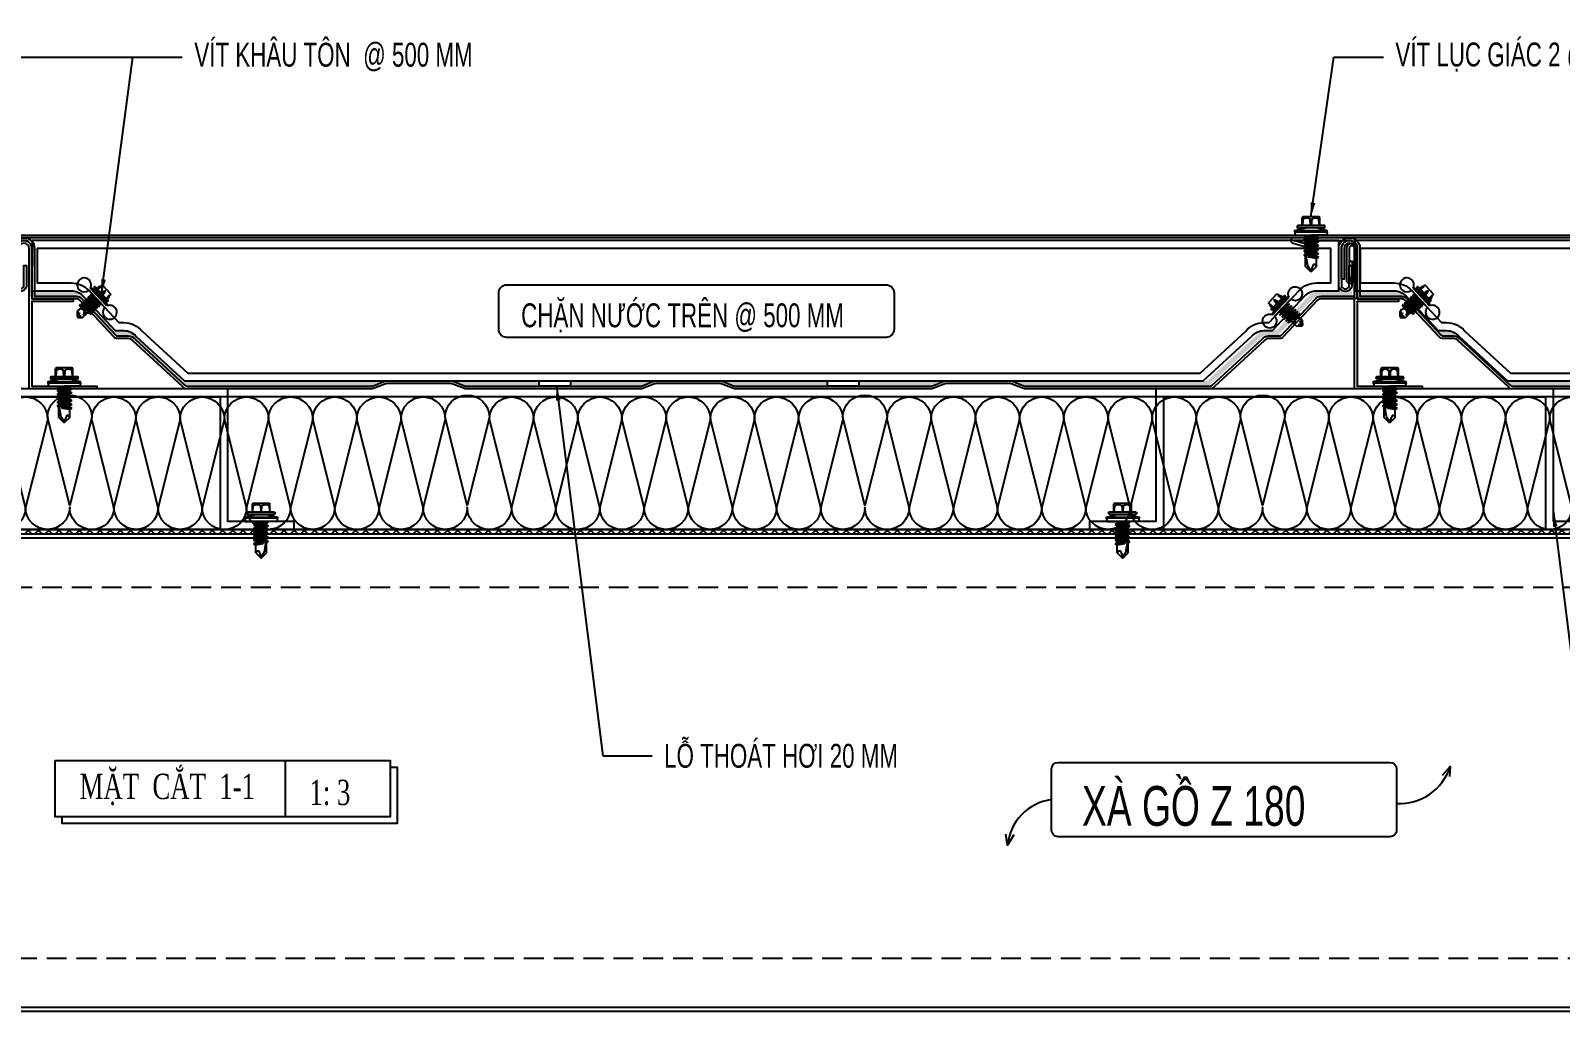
# Model space of a CAD drawing. Header units: inches. Extents: x 315041 to 662841, y -45540 to -35018.
# Drawn here: x 332684.1 to 332876.4, y -36494.5 to -36371.3 of the extents above; entities that cross this region are included whole.
import ezdxf

# ---------------------------------------------------------------- set-up
doc = ezdxf.new("R2010")
doc.units = ezdxf.units.IN
doc.header["$MEASUREMENT"] = 0
doc.linetypes.add('HIDDEN', pattern=[0.375, 0.25, -0.125])
for name, color, linetype in [('3', 3, 'Continuous'), ('DIM', 8, 'Continuous'), ('flashing', 6, 'Continuous'), ('FLAT BAR', 1, 'Continuous'), ('STRUCTURE', 1, 'Continuous')]:
    doc.layers.add(name, color=color, linetype=linetype)
doc.styles.add('ST1', font='times.ttf', dxfattribs={"width": 0.7})
doc.styles.add('ST1H', font='vnshxh.shx', dxfattribs={"width": 0.7})
doc.dimstyles.new('3', dxfattribs={"dimtxt": 3.5, "dimasz": 1.8, "dimexe": 1, "dimexo": 0, "dimgap": 1, "dimtad": 1, "dimdec": 0, "dimlfac": 3, "dimzin": 0, "dimdsep": 46, "dimtxsty": 'ST1H', "dimblk": 'OBLIQUE', "dimcen": 1, "dimdle": 1, "dimclrd": 8, "dimclre": 8, "dimclrt": 3, "dimadec": 0, "dimazin": 0, "dimtfac": 1, "dimtdec": 0, "dimtix": 1, "dimtofl": 0, "dimtmove": 1, "dimatfit": 3, "dimfxl": 0.18, "dimtolj": 1, "dimtzin": 0, "dimlwd": -1, "dimlwe": -1, "dimarcsym": 1})

# ---------------------------------------------------------------- blocks, each defined once
blk = doc.blocks.new('A$C2213260D')
at = {"color": 9, "ltscale": 0.5}
for points in [[(56.67, 8.33), (55, 1.67), (53.33, 8.33, -1)], [(56.66, 8.46, -1), (60, 8.46), (58.33, 1.8)], [(60, 8.33, -1), (63.33, 8.33), (61.67, 1.67)], [(66.67, 8.33), (65, 1.67), (63.33, 8.33, -1)], [(66.67, 8.33, -1), (70, 8.33), (68.33, 1.67)], [(70, 8.33, -1), (73.33, 8.33), (71.67, 1.67)], [(76.67, 8.33), (75, 1.67), (73.33, 8.33, -1)], [(76.67, 8.33, -1), (80, 8.33), (78.33, 1.67)], [(80, 8.33, -1), (83.33, 8.33), (81.67, 1.67)], [(86.67, 8.33), (85, 1.67), (83.33, 8.33, -1)], [(86.66, 8.46, -1), (90, 8.46), (88.33, 1.8)], [(90, 8.33, -1), (93.33, 8.33), (91.67, 1.67)], [(96.67, 8.33), (95, 1.67), (93.33, 8.33, -1)], [(96.67, 8.33, -1), (100, 8.33), (98.33, 1.67)], [(100, 8.33, -1), (103.33, 8.33), (101.67, 1.67)], [(106.67, 8.33), (105, 1.67), (103.33, 8.33, -1)], [(106.67, 8.33, -1), (110, 8.33), (108.33, 1.67)], [(110, 8.33, -1), (113.33, 8.33), (111.67, 1.67)], [(116.67, 8.33), (115, 1.67), (113.33, 8.33, -1)], [(116.66, 8.46, -1), (120, 8.46), (118.33, 1.8)], [(120, 8.33, -1), (123.33, 8.33), (121.67, 1.67)], [(126.67, 8.33), (125, 1.67), (123.33, 8.33, -1)], [(126.67, 8.33, -1), (130, 8.33), (128.33, 1.67)], [(130, 8.33, -1), (133.33, 8.33), (131.67, 1.67)], [(136.67, 8.33), (135, 1.67), (133.33, 8.33, -1)], [(136.67, 8.33, -1), (140, 8.33), (138.33, 1.67)], [(140, 8.33, -1), (143.33, 8.33), (141.67, 1.67)], [(146.67, 8.33), (145, 1.67), (143.33, 8.33, -1)], [(146.66, 8.46, -1), (150, 8.46), (148.33, 1.8)], [(150, 8.33, -1), (153.33, 8.33), (151.67, 1.67)], [(156.67, 8.33), (155, 1.67), (153.33, 8.33, -1)], [(156.67, 8.33, -1), (160, 8.33), (158.33, 1.67)], [(160, 8.33, -1), (163.33, 8.33), (161.67, 1.67)], [(166.67, 8.33), (165, 1.67), (163.33, 8.33, -1)], [(166.67, 8.33, -1), (170, 8.33), (168.33, 1.67)], [(170, 8.33, -1), (173.33, 8.33), (171.67, 1.67)]]:
    blk.add_lwpolyline(points, format="xyb", close=True, dxfattribs=at)
for points in [[(60, 0, -0.414214), (58.33, 1.67, -1), (55, 1.67, -1), (51.67, 1.67, -1), (48.33, 1.67)], [(68.33, 1.67, -1), (65, 1.67, -1), (61.67, 1.67, -0.414214), (60, 0, -0.414214)], [(78.33, 1.67, -1), (75, 1.67, -1), (71.67, 1.67, -1), (68.33, 1.67)], [(90, 0, -0.414214), (88.33, 1.67, -1), (85, 1.67, -1), (81.67, 1.67, -1), (78.33, 1.67)], [(98.33, 1.67, -1), (95, 1.67, -1), (91.67, 1.67, -0.414214), (90, 0, -0.414214)], [(108.33, 1.67, -1), (105, 1.67, -1), (101.67, 1.67, -1), (98.33, 1.67)], [(120, 0, -0.414214), (118.33, 1.67, -1), (115, 1.67, -1), (111.67, 1.67, -1), (108.33, 1.67)], [(128.33, 1.67, -1), (125, 1.67, -1), (121.67, 1.67, -0.414214), (120, 0, -0.414214)], [(138.33, 1.67, -1), (135, 1.67, -1), (131.67, 1.67, -1), (128.33, 1.67)], [(150, 0, -0.414214), (148.33, 1.67, -1), (145, 1.67, -1), (141.67, 1.67, -1), (138.33, 1.67)], [(158.33, 1.67, -1), (155, 1.67, -1), (151.67, 1.67, -0.414214), (150, 0, -0.414214)], [(168.33, 1.67, -1), (165, 1.67, -1), (161.67, 1.67, -1), (158.33, 1.67)], [(180, 0, -0.414214), (178.33, 1.67, -1), (175, 1.67, -1), (171.67, 1.67, -1), (168.33, 1.67)]]:
    blk.add_lwpolyline(points, format="xyb", dxfattribs=at)
blk = doc.blocks.new('Short_Self_drilling')
at = {"layer": 'STRUCTURE', "color": 1, "linetype": 'Continuous'}
for p, q in [((-3.43, 3.75), (-3.43, 6.75)), ((3, 7.19), (-3, 7.18)), ((3.43, 3.76), (3.42, 6.76)), ((6.43, 1.74), (-6.43, 1.73)), ((5.14, 3.76), (-5.14, 3.75)), ((-2.57, 2.9), (-5.14, 2.9)), ((2.57, 2.9), (-2.57, 2.9)), ((-2.14, 2.8), (-2.14, 2.9)), ((6.25, 0), (0, 0)), ((2.15, 2.8), (2.15, 2.9)), ((2.16, -0.5), (2.15, 0.01)), ((5.14, 2.9), (2.57, 2.9)), ((2.99, -1.17), (-2.7, -0.23)), ((2.99, -2.7), (-2.7, -1.76)), ((2.99, -4.23), (-2.7, -3.28)), ((2.99, -5.75), (-2.7, -4.81)), ((-2.14, -1.38), (-2.14, -0.87)), ((-2.14, -2.91), (-2.14, -2.39)), ((-2.14, -4.43), (-2.14, -3.92)), ((-2.13, -5.96), (-2.14, -5.44)), ((2.16, -2.03), (2.16, -1.51)), ((2.16, -3.55), (2.16, -3.04)), ((2.16, -5.08), (2.16, -4.56)), ((2.99, -7.28), (-2.7, -6.33)), ((-1.91, -7.99), (-2.7, -7.86)), ((-2.14, -12.33), (-2.14, -8.48)), ((-2.13, -7.49), (-2.13, -6.97)), ((3, -8.8), (-1.14, -8.12)), ((2.15, -12.31), (2.15, -9.14)), ((2.16, -6.6), (2.16, -6.09)), ((2.16, -8.13), (2.16, -7.61))]:
    blk.add_line(p, q, dxfattribs=at)
for points in [[(-0.13, 3.76), (-0.33, 6.23, 0.338878), (-3.14, 6.23), (-3.33, 3.75)], [(3.3, 3.76), (3.1, 6.23, 0.338878), (0.29, 6.23), (0.1, 3.76)], [(-6.43, 1.3, -0.088869), (-6.25, 0), (0, 0)], [(-0.08, -14.04), (-1.04, -12.24, -0.148657), (-1.4, -11.2), (-1.95, -7.72, -0.815006), (-1.21, -7.77, 0.150833), (-0.85, -8.68)], [(2.15, -12.31), (1.71, -11.7, 0.52242), (0.88, -11.71), (-0.17, -14.24)], [(2.15, -12.31), (0.17, -14.24, -0.333596), (-0.17, -14.24), (-2.14, -12.33)]]:
    blk.add_lwpolyline(points, format="xyb", dxfattribs=at)
blk.add_lwpolyline([(6.43, 1.31), (6.43, 1.74), (2.14, 2.81), (-2.14, 2.8), (-6.43, 1.73), (-6.43, 1.3)], close=True, dxfattribs=at)
for points in [[(2.99, -1.17), (2.16, -1.51), (-2.14, -0.85), (-2.7, -0.23), (-2.36, 0)], [(2.99, -2.7), (2.16, -3.04), (-2.14, -2.37), (-2.7, -1.76), (-2.14, -1.38), (2.16, -2.03), (2.99, -2.7)], [(2.99, -4.23), (2.16, -4.56), (-2.14, -3.9), (-2.7, -3.28), (-2.14, -2.91), (2.16, -3.55), (2.99, -4.23)], [(2.99, -5.75), (2.16, -6.09), (-2.14, -5.43), (-2.7, -4.81), (-2.14, -4.43), (2.16, -5.08), (2.99, -5.75)], [(2.99, -7.28), (2.16, -7.62), (-2.14, -6.95), (-2.7, -6.33), (-2.13, -5.96), (2.16, -6.6), (2.99, -7.28)], [(-1.18, 0), (2.16, -0.5), (2.99, -1.17)], [(-1.82, -8.53), (-2.14, -8.48), (-2.7, -7.86), (-2.13, -7.49), (-1.83, -7.53)], [(-1.26, -7.62), (2.16, -8.13), (3, -8.8)], [(3, -8.8), (2.16, -9.14), (-0.85, -8.68)]]:
    blk.add_lwpolyline(points, dxfattribs=at)
for centre, radius, start, end in [((-3, 6.75), 0.429, 90.03113, 180.03113), ((3, 6.76), 0.429, 0.03113, 90.03113), ((-4.99, 3.32), 0.455, 109.79487, 250.26739), ((5.07, 3.33), 0.435, 279.72757, 80.33469), ((9.99, 0.17), 3.74, 162.29632, 182.61031)]:
    blk.add_arc(centre, radius, start, end, dxfattribs=at)
blk = doc.blocks.new('A$C5F901649')
at = {"color": 3, "ltscale": 15}
blk.add_lwpolyline([(39.21, 32.56), (34, 32.56, -0.414214), (33.67, 32.9), (33.67, 38.9, 1), (31.67, 38.9), (31.67, 34.1, 0.564916), (32.66, 34.1), (32.66, 36.75), (33, 36.75), (33, 34.1, -0.737932), (31.33, 34.1), (31.33, 38.9, -1), (34, 38.9), (34, 32.9), (39.21, 32.9, -0.207596), (39.94, 32.58), (44.21, 28.01, 0.207596), (44.46, 27.91), (45.82, 27.91, -0.246585), (46.64, 27.48), (52.91, 21.72, 0.246585), (53.18, 21.58), (76.37, 21.58, 0.095415), (76.49, 21.6), (77.92, 22.17, -0.095415), (78.29, 22.24), (86.37, 22.24, -0.095415), (86.74, 22.17), (88.17, 21.6, 0.095415), (88.29, 21.58), (110.2, 21.58, 0.095415), (110.33, 21.6), (111.76, 22.17, -0.095415), (112.13, 22.24), (120.2, 22.24, -0.095415), (120.58, 22.17), (122, 21.6, 0.095415), (122.13, 21.58), (146.7, 21.58, 0.095415), (146.83, 21.6), (148.26, 22.17, -0.095415), (148.63, 22.24), (156.7, 22.24, -0.095415), (157.08, 22.17), (158.5, 21.6, 0.095415), (158.63, 21.58), (181.82, 21.58, 0.246585), (182.09, 21.72), (188.36, 27.48, -0.246585), (189.18, 27.91), (190.54, 27.91, 0.207596), (190.79, 28.01), (195.06, 32.58, -0.207596), (195.79, 32.9), (200, 32.9), (200, 38.91, 1), (199.33, 38.91), (199.33, 34.91, 1), (199.52, 34.91, -0.067331), (199.35, 35.94), (199.35, 37.32), (199.67, 37.32), (199.67, 35.96, 0.039103), (199.86, 34.91, -1), (199, 34.91), (199, 38.91, -1), (200.33, 38.91), (200.33, 32.9, -0.414214), (200, 32.56), (195.79, 32.56, 0.207596), (195.3, 32.35), (191.03, 27.79, -0.207596), (190.54, 27.58), (189.18, 27.58, 0.246585), (188.63, 27.29), (182.36, 21.53, -0.246585), (181.82, 21.24), (158.63, 21.24, -0.095415), (158.38, 21.29), (156.95, 21.86, 0.095415), (156.7, 21.91), (148.63, 21.91, 0.095415), (148.38, 21.86), (146.95, 21.29, -0.095415), (146.7, 21.24), (122.13, 21.24, -0.095415), (121.88, 21.29), (120.45, 21.86, 0.095415), (120.2, 21.91), (112.13, 21.91, 0.095415), (111.88, 21.86), (110.45, 21.29, -0.095415), (110.2, 21.24), (88.29, 21.24, -0.095415), (88.05, 21.29), (86.62, 21.86, 0.095415), (86.37, 21.91), (78.29, 21.91, 0.095415), (78.05, 21.86), (76.62, 21.29, -0.095415), (76.37, 21.24), (53.18, 21.24, -0.246585), (52.63, 21.53), (46.36, 27.29, 0.246585), (45.82, 27.58), (44.46, 27.58, -0.207596), (43.97, 27.79), (39.7, 32.35, 0.207596)], format="xyb", close=True, dxfattribs=at)
at = {"layer": 'FLAT BAR'}
blk.add_lwpolyline([(33.33, 38.9, 1), (32, 38.9), (32, 35.02), (31.67, 35.02), (31.67, 38.9, -1), (33.67, 38.9), (33.67, 32.56), (38.85, 32.56), (38.85, 32.23), (33.67, 32.23), (33.67, 21.58), (41.82, 21.58), (41.82, 21.24), (33.33, 21.24)], format="xyb", close=True, dxfattribs=at)
at = {"layer": 'FLAT BAR', "linetype": 'Continuous'}
blk.add_lwpolyline([(66.67, 4.58), (58.33, 4.58), (58.33, 21.24), (8.33, 21.24), (8.33, 4.58), (0, 4.58), (0, 3.58), (9.33, 3.58), (9.33, 20.24), (57.33, 20.24), (57.33, 3.58), (66.67, 3.58)], close=True, dxfattribs=at)
at = {"color": 1}
for p, xscale, yscale, zscale, rotation in [((37.74, 21.58), 0.3199999990920701, 0.3200000000651926, 0.3200000002560967, 359.9688729036745), ((4.17, 4.58), -0.3200000000824856, 0.3199999998323619, 0.32, 0.03112738804631476), ((62.5, 4.58), -0.3200000000824856, 0.3199999998323619, 0.32, 0.03112738804631476)]:
    blk.add_blockref('Short_Self_drilling', p, dxfattribs=dict(at, xscale=xscale, yscale=yscale, zscale=zscale, rotation=rotation))
blk = doc.blocks.new('SideLap')
at = {"layer": 'STRUCTURE', "color": 1, "linetype": 'Continuous'}
for p, q in [((19.9, 5.6), (-0.1, -2.7)), ((15.1, 15.6), (0, 0)), ((15.1, 15.6), (20, 12.1)), ((15.1, 15.6), (40.1, 15.6)), ((41.7, 30.4), (40.1, 15.7)), ((40.1, 15.7), (43.8, -8)), ((48.1, 15.7), (41.7, 30.4)), ((41.7, 30.4), (48.2, -10.3)), ((52.1, -11.3), (48.1, 15.7)), ((48.1, 15.7), (52.1, 15.7)), ((53.7, 30.4), (52.1, 15.7)), ((52.1, 15.7), (57.4, -18.2)), ((60.1, 15.7), (53.7, 30.4)), ((53.7, 30.4), (63.7, -33)), ((65.2, -18.1), (60.1, 15.7)), ((60.1, 15.7), (64.1, 15.7)), ((65.7, 30.4), (64.1, 15.7)), ((64.1, 15.7), (69.4, -18.2)), ((72.1, 15.7), (65.7, 30.4)), ((65.7, 30.4), (75.7, -33)), ((77.2, -18.1), (72.1, 15.7)), ((72.1, 15.7), (76.2, 15.7)), ((77.7, 30.6), (76.2, 15.7)), ((76.2, 15.7), (81.4, -18.2)), ((84.1, 15.7), (77.7, 30.6)), ((77.7, 30.6), (87.7, -33)), ((89.2, -18.1), (84.1, 15.7)), ((84.1, 15.7), (88.2, 15.7)), ((89.7, 30.4), (88.2, 15.7)), ((88.2, 15.7), (93.4, -18.2)), ((96.1, 15.7), (89.7, 30.4)), ((89.7, 30.4), (99.8, -33)), ((101.2, -18.1), (96.1, 15.7)), ((96.1, 15.7), (100.2, 15.7)), ((101.8, 30.4), (100.2, 15.7)), ((100.2, 15.7), (105.4, -18.2)), ((108.2, 15.7), (101.8, 30.4)), ((101.8, 30.4), (111.8, -33)), ((112.1, -10.6), (108.2, 15.7)), ((108.2, 15.7), (112.1, 15.7)), ((112.1, -50.6), (112.1, 48)), ((122.4, -51.9), (122.4, 49.3)), ((122.4, 49.3), (125.8, 49.3)), ((125.8, 49.3), (134.2, 15.6)), ((125.8, 49.3), (125.8, -51.9)), ((134.2, 15.7), (134.9, 15.7)), ((134.2, 15.6), (134.2, -18.2)), ((134.9, 39.2), (134.9, 18.9)), ((134.9, 18.9), (134.9, -21.6)), ((141.7, 39.2), (141.7, -41.8)), ((141.7, 25.7), (165.3, 25.7)), ((141.7, 24.7), (161.2, 23.1)), ((161.2, 1), (141.7, -0.5)), ((168.7, 22.3), (168.7, -24.9)), ((-0.1, -2.7), (15, -18.2)), ((1.5, -2), (15.7, -9.5)), ((15, -18.2), (45.3, -18.2)), ((23.9, -12.4), (51.3, -16.7)), ((45, -15.7), (45.4, -18.2)), ((45.4, -18.2), (52, -33)), ((49.2, -16.4), (52, -33)), ((52, -33), (53.2, -18.1)), ((53.2, -18.1), (52.8, -15.8)), ((53.2, -18.1), (57.2, -18.1)), ((57.4, -18.2), (63.7, -33)), ((63.7, -33), (65.2, -18.1)), ((65.2, -18.1), (69.2, -18.1)), ((69.4, -18.2), (75.7, -33)), ((75.7, -33), (77.2, -18.1)), ((77.2, -18.1), (81.2, -18.1)), ((81.4, -18.2), (87.7, -33)), ((87.7, -33), (89.2, -18.1)), ((89.2, -18.1), (93.3, -18.1)), ((93.4, -18.2), (99.8, -33)), ((99.8, -33), (101.2, -18.1)), ((101.2, -18.1), (105.3, -18.1)), ((105.4, -18.2), (111.8, -33)), ((111.8, -33), (112.1, -19.9)), ((125.8, -51.9), (122.4, -51.9)), ((134.2, -18.2), (125.8, -51.9)), ((134.2, -18.1), (134.9, -18.1)), ((134.9, -21.6), (134.9, -41.8)), ((141.7, -2.3), (161.2, -3.9)), ((161.2, -26), (141.7, -27.5)), ((141.7, -28.3), (165.3, -28.3))]:
    blk.add_line(p, q, dxfattribs=at)
for centre, radius, start, end in [((17.7, 8.9), 3.99, 304.23018, 54.5641), ((113.4, 77.3), 29.4, 267.42082, 287.73481), ((138.3, 38.6), 3.42, 9.69644, 170.30356), ((146.7, 12.1), 18.2, 322.55918, 37.44082), ((165.3, 22.3), 3.38, 0, 90), ((1.8, -1.4), 2.24, 141.63478, 215.42875), ((24.4, 2.5), 14.9, 234.00482, 267.82685), ((51.9, 2.1), 13, 231.08251, 265.39217), ((50.5, -13.8), 2.99, 285.97616, 82.6971), ((113.4, -80), 29.4, 72.26519, 92.57918), ((138.3, -40.6), 3.59, 199.76374, 340.23626), ((146.7, -14.9), 18.2, 322.55918, 37.44082), ((165.3, -24.9), 3.38, 270, 0)]:
    blk.add_arc(centre, radius, start, end, dxfattribs=at)
blk = doc.blocks.new('_Oblique')
at = {"color": 0, "linetype": 'ByBlock', "lineweight": -2}
blk.add_line((-0.5, -0.5), (0.5, 0.5), dxfattribs=at)

msp = doc.modelspace()

# ---------------------------------------------------------------- hatches: boundary and pattern name
at = {"true_color": 0x37a1c8}
for points in [[(332697.3692, -36409.7352, 0.22919371), (332695.801, -36408.9765), (332694.7296, -36408.9765), (332690.6558, -36404.6213, 0.20759646), (332689.1952, -36403.9876), (332684.2517, -36403.9876), (332684.2517, -36404.6543), (332689.4625, -36404.6543, -0.20759646), (332690.1928, -36404.9711), (332694.4642, -36409.5375, 0.20759646), (332694.7076, -36409.6431), (332696.0683, -36409.6431, -0.24658476), (332696.8915, -36410.0754), (332703.1607, -36415.8324, 0.24658476), (332703.4351, -36415.9765), (332726.6233, -36415.9765, 0.09541457), (332726.7471, -36415.9526), (332728.1754, -36415.3813, -0.09541457), (332728.5468, -36415.3098), (332703.4398, -36415.3098)], [(332863.7025, -36409.7352, 0.22919371), (332862.1344, -36408.9765), (332861.063, -36408.9765), (332856.9891, -36404.6213, 0.20759646), (332855.5285, -36403.9876), (332850.585, -36403.9876), (332850.585, -36404.6543), (332855.7958, -36404.6543, -0.20759646), (332856.5261, -36404.9711), (332860.7975, -36409.5375, 0.20759646), (332861.041, -36409.6431), (332862.4017, -36409.6431, -0.24658476), (332863.2249, -36410.0754), (332869.494, -36415.8324, 0.24658476), (332869.7684, -36415.9765), (332892.9567, -36415.9765, 0.09541457), (332893.0805, -36415.9526), (332894.5087, -36415.3813, -0.09541457), (332894.8801, -36415.3098), (332869.7732, -36415.3098)], [(332736.6233, -36415.3098, -0.09541457), (332736.9947, -36415.3813), (332738.423, -36415.9526, 0.09541457), (332738.5468, -36415.9765), (332748.0423, -36415.9765), (332748.0423, -36415.3098)], [(332760.4567, -36415.9765, 0.09541457), (332760.5805, -36415.9526), (332762.0087, -36415.3813, -0.09541457), (332762.3801, -36415.3098), (332751.9812, -36415.3098), (332751.9812, -36415.9765)], [(332770.4567, -36415.3098, -0.09541457), (332770.8281, -36415.3813), (332772.2563, -36415.9526, 0.09541457), (332772.3801, -36415.9765), (332784.289, -36415.9765), (332784.289, -36415.3098)], [(332788.2279, -36415.3098), (332788.2279, -36415.9765), (332796.9567, -36415.9765, 0.09541457), (332797.0805, -36415.9526), (332798.5087, -36415.3813, -0.09541457), (332798.8801, -36415.3098)]]:
    msp.add_hatch(color=153, dxfattribs=at).paths.add_polyline_path(points)
h = msp.add_hatch(color=153, dxfattribs=at)
edge = h.paths.add_edge_path()
edge.add_line((332850.2517, -36404.6161), (332850.2517, -36403.9494))
edge.add_line((332850.2517, -36403.9494), (332846.2895, -36403.9494))
edge.add_arc((332846.2895, -36405.9494), 2, 90, 136.911277)
edge.add_line((332844.8289, -36404.5831), (332840.7551, -36408.9383))
edge.add_line((332840.7551, -36408.9383), (332839.6837, -36408.9383))
edge.add_arc((332839.6837, -36410.9383), 2, 90, 141.635522)
edge.add_line((332838.1155, -36409.6969), (332832.0449, -36415.2716))
edge.add_line((332832.0449, -36415.2716), (332806.9379, -36415.2716))
edge.add_arc((332806.9379, -36416.2716), 1, 68.19859, 90, ccw=False)
edge.add_line((332807.3093, -36415.3431), (332808.7376, -36415.9144))
edge.add_arc((332808.8614, -36415.6049), 0.3333, 248.198591, 270)
edge.add_line((332808.8614, -36415.9383), (332832.0496, -36415.9383))
edge.add_arc((332832.0496, -36415.6049), 0.3333, 270, 325.407711)
edge.add_line((332832.324, -36415.7942), (332838.5932, -36410.0372))
edge.add_arc((332839.4164, -36410.6049), 1, 90, 145.407711, ccw=False)
edge.add_line((332839.4164, -36409.6049), (332840.7771, -36409.6049))
edge.add_arc((332840.7771, -36409.2716), 0.3333, 270, 316.911277)
edge.add_line((332841.0205, -36409.4993), (332845.292, -36404.9329))
edge.add_arc((332846.0222, -36405.6161), 1, 90, 136.911277, ccw=False)
edge.add_line((332846.0222, -36404.6161), (332850.2517, -36404.6161))
at = {"true_color": 0xf2ee0d}
h = msp.add_hatch(dxfattribs=at)
h.set_pattern_fill('ANSI37,_O', color=2, scale=7.272727, angle=-11.415779)
h.set_pattern_definition([(45.00416636, (-258039.2782, 29240.1683), (-0.642871089, 0.6427776007), []), (135.00416636, (-258039.2782, 29240.1683), (-0.6427776007, -0.642871089), [])])
h.paths.add_polyline_path([(333161.1113, -36434.5405), (333161.1113, -36433.9766), (332591.7734, -36433.9766), (332591.7734, -36434.5405)])

# ---------------------------------------------------------------- linework, layer by layer
msp.add_line((332716.1032, -36463.0128), (332716.1032, -36470.0867))
at = {"color": 3, "ltscale": 15}
msp.add_lwpolyline([(332849.5315, -36397.3138), (332842.8777, -36397.3138, 1), (332842.8481, -36397.992), (332845.4918, -36398.75), (332845.5214, -36398.4115), (332842.8777, -36397.6535), (332849.5315, -36397.6535)], format="xyb", dxfattribs=at)
at = {"color": 9, "ltscale": 15}
for points in [[(332703.4398, -36415.3098), (332831.529, -36415.3098), (332837.5997, -36409.7352, -0.22919371), (332839.1678, -36408.9765), (332840.2393, -36408.9765), (332844.3131, -36404.6213, -0.20759646), (332845.7737, -36403.9876), (332848.586, -36403.9878), (332848.586, -36397.6474), (332684.2569, -36397.6472), (332684.2517, -36403.9876), (332689.1952, -36403.9876, -0.20759646), (332690.6558, -36404.6213), (332694.7296, -36408.9765), (332695.801, -36408.9765, -0.22919371), (332697.3692, -36409.7352)], [(332703.8293, -36414.3098), (332831.1396, -36414.3098), (332836.8708, -36409.0468, -0.22154712), (332839.1678, -36407.9765), (332839.8054, -36407.9765), (332843.5828, -36403.9382, -0.20759646), (332845.7737, -36402.9876), (332847.586, -36402.9878), (332847.586, -36398.6474), (332684.9184, -36398.6472), (332684.9184, -36402.9876), (332689.1952, -36402.9876, -0.20759646), (332691.3861, -36403.9382), (332695.1635, -36407.9765), (332695.801, -36407.9765, -0.22154712), (332698.0981, -36409.0468)], [(332869.7732, -36415.3098), (332997.8624, -36415.3098), (333003.933, -36409.7352, -0.22919371), (333005.5012, -36408.9765), (333006.5726, -36408.9765), (333010.6464, -36404.6213, -0.20759646), (333012.107, -36403.9876), (333014.9193, -36403.9878), (333014.9193, -36397.6474), (332850.5902, -36397.6472), (332850.585, -36403.9876), (332855.5285, -36403.9876, -0.20759646), (332856.9891, -36404.6213), (332861.063, -36408.9765), (332862.1344, -36408.9765, -0.22919371), (332863.7025, -36409.7352)], [(332870.1627, -36414.3098), (332997.4729, -36414.3098), (333003.2041, -36409.0468, -0.22154712), (333005.5012, -36407.9765), (333006.1387, -36407.9765), (333009.9162, -36403.9382, -0.20759646), (333012.107, -36402.9876), (333013.9193, -36402.9878), (333013.9193, -36398.6474), (332851.2517, -36398.6472), (332851.2517, -36402.9876), (332855.5285, -36402.9876, -0.20759646), (332857.7194, -36403.9382), (332861.4969, -36407.9765), (332862.1344, -36407.9765, -0.22154712), (332864.4314, -36409.0468)]]:
    msp.add_lwpolyline(points, format="xyb", close=True, dxfattribs=at)
at = {"color": 1}
for points in [[(332748.0423, -36415.3098), (332751.9812, -36415.3098), (332751.9812, -36415.9765), (332748.0423, -36415.9765)], [(332784.289, -36415.3098), (332788.2279, -36415.3098), (332788.2279, -36415.9765), (332784.289, -36415.9765)]]:
    msp.add_lwpolyline(points, close=True, dxfattribs=at)
at = {"color": 8}
msp.add_lwpolyline([(332591.7734, -36417.3099), (332591.7734, -36433.9766), (333161.1113, -36433.9766), (333161.1113, -36417.3099)], close=True, dxfattribs=at)
at = {"color": 2, "true_color": 0xf2ee0d}
msp.add_lwpolyline([(333161.1113, -36434.5405), (333161.1113, -36433.9766), (332591.7734, -36433.9766), (332591.7734, -36434.5405), (333161.1113, -36434.5405)], dxfattribs=at)
at = {"color": 94}
msp.add_lwpolyline([(332591.7734, -36494.5405), (332591.7734, -36434.5405), (333161.1113, -36434.5405), (333161.1113, -36494.5405), (332591.7734, -36494.5405)], close=True, dxfattribs=at)
for points in [[(332591.7734, -36435.0405), (333161.1113, -36435.0405)], [(333161.1113, -36494.0405), (332591.7734, -36494.0405)]]:
    msp.add_lwpolyline(points, dxfattribs=at)
at = {"color": 94, "linetype": 'HIDDEN', "ltscale": 10}
for points in [[(332591.7734, -36441.2071), (333161.1113, -36441.2071)], [(333161.1113, -36487.8738), (332591.7734, -36487.8738)]]:
    msp.add_lwpolyline(points, dxfattribs=at)
msp.add_lwpolyline([(332687.153, -36463.0128), (332729.2721, -36463.0128), (332729.2721, -36470.0867), (332687.153, -36470.0867)], close=True)
at = {"color": 8}
for points in [[(332861.6024, -36464.8368), (332862.5949, -36463.7718), (332862.4934, -36465.0216)], [(332807.6948, -36472.3494), (332806.9114, -36473.6663), (332806.7085, -36472.2574)]]:
    msp.add_lwpolyline(points, dxfattribs=at)
for centre, radius, start, end in [((332856.1913, -36461.6803), 6.7365, 267.050015, 341.912801), ((332813.3201, -36474.2999), 6.4399, 97.721031, 174.353658)]:
    msp.add_arc(centre, radius, start, end, dxfattribs=at)
at = {"layer": 'flashing'}
msp.add_lwpolyline([(332591.7734, -36396.9803), (333161.1113, -36396.9803), (333161.1113, -36397.3139), (332591.7734, -36397.3139)], close=True, dxfattribs=at)

# ---------------------------------------------------------------- block references
at = {"color": 1, "xscale": 0.3199999990920701, "yscale": 0.3200000000651926, "zscale": 0.3200000002560967, "rotation": 359.9688729036745}
msp.add_blockref('Short_Self_drilling', (332845.0753, -36396.9803), dxfattribs=at)
at = {"color": 8}
for p in [(332650.5677, -36437.5517), (332817.2343, -36437.5517)]:
    msp.add_blockref('A$C5F901649', p, dxfattribs=at)
at = {"color": 8, "xscale": 1.666666666656965, "yscale": 1.666666666667879, "zscale": 1.666666666666667}
msp.add_blockref('A$C2213260D', (332591.7732, -36433.9766), dxfattribs=at)
at = {"layer": 'DIM', "yscale": 0.02999999992607627, "zscale": 0.03000000000000001}
for p, xscale, rotation in [((332689.9121, -36407.2514), 0.02999999876973105, 43.08872314303367), ((332843.9994, -36408.3575), -0.02999999876973105, 316.9112768569664), ((332856.2455, -36407.2514), 0.02999999876973105, 43.08872314303367)]:
    msp.add_blockref('SideLap', p, dxfattribs=dict(at, xscale=xscale, rotation=rotation))

# ---------------------------------------------------------------- leaders
at = {"color": 9}
for points in [[(332675.2361, -36404.9271), (332679.2485, -36374.6066), (332704.6691, -36374.6066)], [(332693.005, -36404.3358), (332696.9392, -36374.6066), (332704.6691, -36374.6066)], [(332845.0753, -36394.6813), (332847.9718, -36374.6066), (332855.7017, -36374.6066)], [(332750.2032, -36415.9765), (332756.013, -36462.4379), (332763.7429, -36462.4379)], [(332875.5672, -36431.8246), (332879.3952, -36462.4379), (332887.1251, -36462.4379)]]:
    msp.add_leader(points, dimstyle='3', override={"dimgap": 1, "dimtad": 0}, dxfattribs=at)

# ---------------------------------------------------------------- next in the draw order: texts
at = {"color": 3, "linetype": 'Continuous', "insert": (332719.1481, -36467.0499), "char_height": 3.18182, "attachment_point": 4, "style": 'ST1', "bg_fill": 3, "box_fill_scale": 1.25, "bg_fill_color": 256, "bg_fill_true_color": 13158600, "bg_fill_transparency": 3139400}
msp.add_mtext('\\A1;1: 3', dxfattribs=at)
at = {"layer": '3', "attachment_point": 4, "style": 'ST1H', "bg_fill": 2}
for s, insert, char_height in [('\\A1;VÝT KH¢U T¤N  @ 500 MM', (332704.6691, -36374.6066, 0), 3), ('\\A1;VÝT LôC GI¸C 2 @ 500 MM', (332855.7017, -36374.6066, 0), 3), ('\\A1;Lç THO¸T H¥I 20 MM', (332763.7429, -36462.4379), 3), ('\\A1;xµ gå z 180', (332816.2861, -36468.7539), 5)]:
    msp.add_mtext(s, dxfattribs=dict(at, insert=insert, char_height=char_height))
at = {"layer": 'flashing', "color": 1, "insert": (332745.7658, -36407.3847), "char_height": 3, "attachment_point": 4, "style": 'ST1H', "bg_fill": 2}
msp.add_mtext('\\A1;CHÆN N¦íC TR£N @ 500 MM', dxfattribs=at)

# ---------------------------------------------------------------- next in the draw order: linework, layer by layer
msp.add_lwpolyline([(332729.2721, -36463.8584), (332730.1703, -36463.8584), (332730.1703, -36470.9323), (332688.0512, -36470.9323), (332688.0512, -36470.0867)])
at = {"color": 1}
msp.add_lwpolyline([(332813.2882, -36463.24), (332855.0113, -36463.24, -0.41421356), (332855.8446, -36464.0734), (332855.8446, -36471.7634, -0.41421356), (332855.0113, -36472.5967), (332813.2882, -36472.5967, -0.41421356), (332812.4549, -36471.7634), (332812.4549, -36464.0734, -0.41421356)], format="xyb", close=True, dxfattribs=at)
at = {"layer": 'flashing', "color": 1}
msp.add_lwpolyline([(332743.9504, -36403.2155), (332791.6468, -36403.2155, -0.41421356), (332792.6468, -36404.2155), (332792.6468, -36408.8251, -0.41421356), (332791.6468, -36409.8251), (332743.9504, -36409.8251, -0.41421356), (332742.9504, -36408.8251), (332742.9504, -36404.2155, -0.41421356)], format="xyb", close=True, dxfattribs=at)

# ---------------------------------------------------------------- next in the draw order: texts
at = {"color": 3, "linetype": 'Continuous', "insert": (332690.2419, -36466.6629), "char_height": 3.181818, "attachment_point": 4, "style": 'ST1', "bg_fill": 3, "box_fill_scale": 1.25, "bg_fill_color": 256, "bg_fill_true_color": 13158600, "bg_fill_transparency": 3139304}
msp.add_mtext('\\A1;MẶT  CẮT  1-1', dxfattribs=at)

doc.saveas('drawing.dxf')
